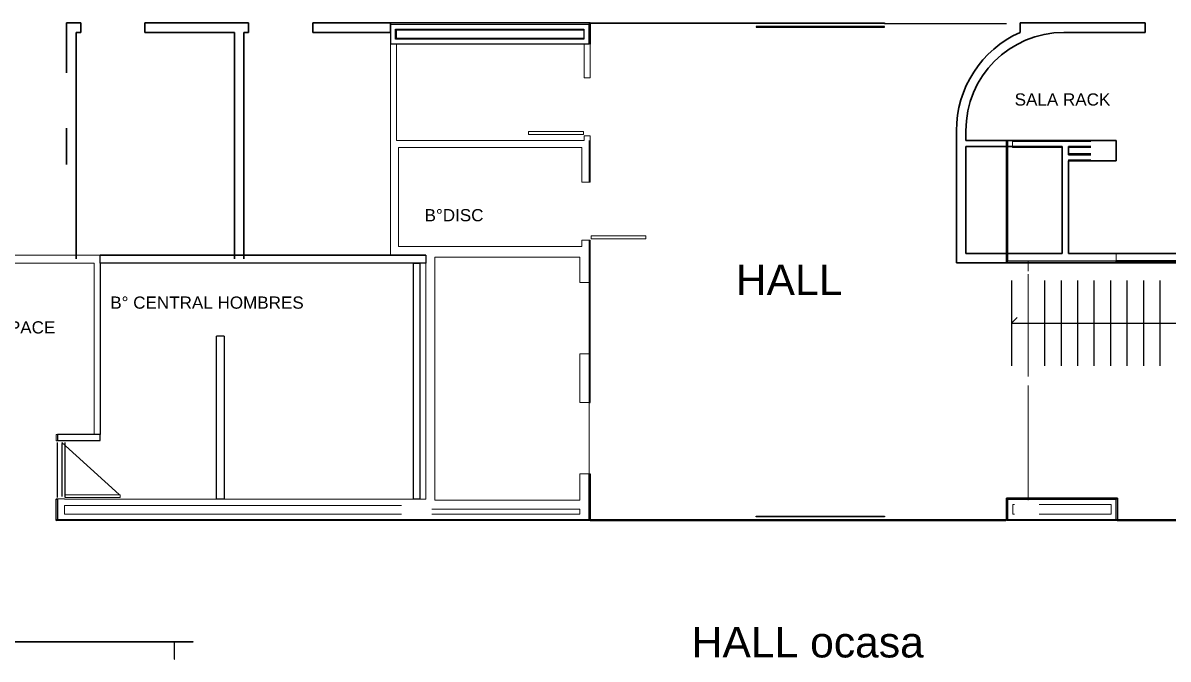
# Model space of a CAD drawing. Header units: millimetres. Extents: x 32.4 to 129.7, y 76.1 to 139.3.
# Drawn here: x 69.5 to 88.27, y 92.32 to 102.74 of the extents above; entities that cross this region are included whole.
import ezdxf

# ---------------------------------------------------------------- set-up
doc = ezdxf.new("R2010")
doc.units = ezdxf.units.MM
doc.linetypes.add('Hidden', pattern=[7.14375, 4.7625, -2.38125])
for name, color, linetype, lineweight in [('A-WALL-FULL', 7, 'Continuous', 13), ('Doors', 7, 'Continuous', 13), ('Panel', 7, 'Continuous', 13), ('proyeccion', 7, 'Hidden', 9)]:
    doc.layers.add(name, color=color, linetype=linetype, lineweight=lineweight)
for name, color, linetype in [('Lineas Proyecciones', 7, 'Hidden'), ('n carpinteria proyeccion', 7, 'Hidden'), ('n carpinteria vidrio', 7, 'Continuous'), ('n tabique', 7, 'Continuous'), ('n tabique revestimiento', 7, 'Continuous'), ('Sectores', 3, 'Continuous')]:
    doc.layers.add(name, color=color, linetype=linetype)
doc.layers.get('Doors').off()
doc.styles.add('MtXpl_Arial_Unicode_', font='ARIALUNI.ttf')

# ---------------------------------------------------------------- blocks, each defined once
blk = doc.blocks.new('Single - Plain Panel - Hollow Metal Frame - 900 x 2100 - Interior-1530265-PLANTA CONSTRUCTIVA - NIVEL 01')
at = {"layer": 'Panel', "color": 7, "lineweight": 18}
for p, q in [((-17.716535, -3.15748), (-15.966535, -3.15748)), ((-17.716535, -3.15748), (-17.716535, -38.590551)), ((-15.966535, -3.15748), (-15.966535, -38.590551)), ((-17.716535, -38.590551), (-15.966535, -38.590551))]:
    blk.add_line(p, q, dxfattribs=at)
blk = doc.blocks.new('Single - Plain Panel - Hollow Metal Frame - 900 x 2100 - Exterior-1530422-PLANTA CONSTRUCTIVA - NIVEL 01')
at = {"layer": 'Panel', "color": 7, "lineweight": 18}
for p, q in [((-17.716535, -3.15748), (-15.966535, -3.15748)), ((-17.716535, -3.15748), (-17.716535, -38.590551)), ((-15.966535, -3.15748), (-15.966535, -38.590551)), ((-17.716535, -38.590551), (-15.966535, -38.590551))]:
    blk.add_line(p, q, dxfattribs=at)
blk = doc.blocks.new('Single - Plain Panel - Hollow Metal Frame - 900 x 2100 - Interior-1587228-PLANTA CONSTRUCTIVA - NIVEL 01')
at = {"layer": 'Panel', "color": 7, "lineweight": 18}
for p, q in [((-17.716535, 37.901575), (-15.966535, 37.901575)), ((-17.716535, 2.468504), (-17.716535, 37.901575)), ((-15.966535, 2.468504), (-15.966535, 37.901575)), ((-17.716535, 2.468504), (-15.966535, 2.468504))]:
    blk.add_line(p, q, dxfattribs=at)
blk = doc.blocks.new('Interiors - 53_8406_000 - CoreShell_rvt-1-PLANTA CONSTRUCTIVA - NIVEL 01')
at = {"layer": 'A-WALL-FULL', "color": 7, "lineweight": 18}
for p, q in [((1704.331488, 1082.35447), (1700.39448, 1082.35447)), ((1700.39448, 1082.35447), (1700.39448, 1007.27573)), ((1829.324249, 1082.35447), (1704.331488, 1082.35447)), ((1829.324249, 1078.417463), (1829.324249, 1082.35447)), ((1704.331488, 1073.299352), (1704.331488, 1078.417463)), ((1704.331488, 1078.417463), (1825.387241, 1078.417463)), ((1825.387241, 1073.299352), (1704.331488, 1073.299352)), ((1825.387241, 1078.417463), (1825.387241, 1073.299352)), ((1829.324249, 1047.645809), (1829.324249, 1078.417463)), ((1704.331488, 1007.27573), (1704.331488, 1069.362344)), ((1704.331488, 1069.362344), (1825.387241, 1069.362344)), ((1825.387241, 1069.362344), (1825.387241, 1047.645809)), ((1825.387241, 1047.645809), (1829.324249, 1047.645809)), ((1700.39448, 1007.27573), (1700.39448, 938.968658)), ((1705.51259, 1007.27573), (1704.331488, 1007.27573)), ((1824.009288, 1007.27573), (1705.51259, 1007.27573)), ((1825.387241, 1007.27573), (1824.009288, 1007.27573)), ((1825.387241, 1010.212738), (1825.387241, 1007.27573)), ((1829.324249, 1010.212738), (1825.387241, 1010.212738)), ((1829.324249, 1007.27573), (1829.324249, 1010.212738)), ((1829.324249, 980.322989), (1829.324249, 1007.27573)), ((2152.362511, 1006.685179), (2101.772161, 1006.685179)), ((2101.772161, 1006.685179), (2101.772161, 1002.748171)), ((1705.51259, 938.968658), (1705.51259, 1002.748171)), ((1705.51259, 1002.748171), (1824.009288, 1002.748171)), ((1824.009288, 1002.748171), (1824.009288, 980.322989)), ((2101.772161, 1002.748171), (2133.858775, 1002.748171)), ((2133.858775, 1002.748171), (2133.858775, 934.4411)), ((2137.795783, 1002.748171), (2152.362511, 1002.748171)), ((2137.795783, 998.811163), (2137.795783, 1002.748171)), ((2152.362511, 998.811163), (2137.795783, 998.811163)), ((2137.795783, 934.4411), (2137.795783, 994.874155)), ((2137.795783, 994.874155), (2152.362511, 994.874155)), ((1824.009288, 980.322989), (1829.324249, 980.322989)), ((1700.39448, 938.968658), (1700.39448, 933.259982)), ((1723.228854, 938.968658), (1705.51259, 938.968658)), ((1729.134366, 938.968658), (1723.228854, 938.968658)), ((1822.631335, 938.968658), (1729.134366, 938.968658)), ((1824.009288, 938.968658), (1822.631335, 938.968658)), ((1824.009288, 942.889918), (1824.009288, 938.968658)), ((1829.324249, 942.889918), (1824.009288, 942.889918)), ((1829.324249, 938.968658), (1829.324249, 942.889918)), ((1829.324249, 915.598579), (1829.324249, 938.968658)), ((1700.39448, 933.259982), (1190.748337, 933.259982)), ((1729.134366, 775.189116), (1729.134366, 931.882044)), ((1729.134366, 931.882044), (1822.631335, 931.882044)), ((1822.631335, 931.882044), (1822.631335, 915.598579)), ((2133.858775, 934.4411), (2097.835154, 934.4411)), ((2097.835154, 934.4411), (2097.835154, 928.535589)), ((2168.701093, 934.4411), (2137.795783, 934.4411)), ((2168.701093, 928.535589), (2168.701093, 934.4411)), ((1383.268224, 928.141872), (1509.252476, 928.141872)), ((1509.252476, 928.141872), (1509.252476, 817.512186)), ((1513.189484, 928.141872), (1700.39448, 928.141872)), ((1513.189484, 817.512186), (1513.189484, 928.141872)), ((1700.39448, 928.141886), (1715.354838, 928.141886)), ((1715.354838, 928.141886), (1715.354838, 775.779902)), ((1719.291846, 775.779902), (1719.291846, 928.141886)), ((1719.291846, 928.141886), (1723.228854, 928.141886)), ((1723.228854, 928.141886), (1723.228854, 775.779902)), ((2097.835154, 928.535589), (2168.701093, 928.535589)), ((1822.631335, 915.598579), (1829.324249, 915.598579)), ((1588.100759, 880.897778), (1588.100759, 775.779902)), ((1593.218869, 880.897778), (1588.100759, 880.897778)), ((1593.218869, 775.779902), (1593.218869, 880.897778)), ((1822.631335, 869.598579), (1822.631335, 838.259982)), ((1829.324249, 869.598579), (1822.631335, 869.598579)), ((1829.324249, 838.259982), (1829.324249, 869.598579)), ((1822.631335, 838.259982), (1829.324249, 838.259982)), ((1484.843027, 817.512186), (1484.843027, 813.394075)), ((1490.157988, 817.512186), (1484.843027, 817.512186)), ((1484.843027, 813.394075), (1490.157988, 813.394075)), ((1509.252476, 817.512186), (1490.157988, 817.512186)), ((1490.157988, 813.394075), (1490.157988, 813.575178)), ((1490.157988, 813.575178), (1513.189484, 813.575178)), ((1513.189484, 813.575178), (1513.189484, 817.512186)), ((1822.631335, 792.259982), (1822.631335, 775.189116)), ((1829.324249, 792.259982), (1822.631335, 792.259982)), ((1829.324249, 766.133998), (1829.324249, 792.259982)), ((1484.843027, 775.961005), (1484.843027, 762.00014)), ((1490.157988, 775.961005), (1484.843027, 775.961005)), ((1490.157988, 775.779902), (1490.157988, 775.961005)), ((2165.354637, 776.567069), (2097.835153, 776.567069)), ((2097.835153, 776.567069), (2097.835153, 772.433211)), ((2169.488495, 776.567069), (2165.354637, 776.567069)), ((2169.488495, 766.133998), (2169.488495, 776.567069)), ((1588.100759, 775.779902), (1490.157988, 775.779902)), ((1490.157988, 771.842894), (1707.480823, 771.842894)), ((1490.157988, 766.133998), (1490.157988, 771.842894)), ((1715.354838, 775.779902), (1593.218869, 775.779902)), ((1723.228854, 775.779902), (1719.291846, 775.779902)), ((1727.165862, 769.283604), (1822.631335, 769.283604)), ((1822.631335, 775.189116), (1729.134366, 775.189116)), ((1822.631335, 769.283604), (1822.631335, 766.133998)), ((2097.835153, 772.433211), (2097.835153, 762.00014)), ((2101.969012, 772.433211), (2103.150114, 772.433211)), ((2101.969012, 766.133998), (2101.969012, 772.433211)), ((2118.898145, 772.433211), (2165.354637, 772.433211)), ((2165.354637, 772.433211), (2165.354637, 766.133998)), ((1484.843027, 762.00014), (1490.157988, 762.00014)), ((1707.480823, 766.133998), (1490.157988, 766.133998)), ((1490.157988, 762.00014), (1829.324249, 762.00014)), ((1822.631335, 766.133998), (1727.165862, 766.133998)), ((1829.324249, 762.00014), (1829.324249, 766.133998)), ((2097.835153, 762.00014), (2101.969012, 762.00014)), ((2103.150114, 766.133998), (2101.969012, 766.133998)), ((2101.969012, 762.00014), (2169.488495, 762.00014)), ((2165.354637, 766.133998), (2118.898145, 766.133998)), ((2169.488495, 762.00014), (2169.488495, 766.133998))]:
    blk.add_line(p, q, dxfattribs=at)
at = {"layer": 'Doors', "color": 250, "lineweight": 13, "rotation": 90}
for name, p in [('Single - Plain Panel - Hollow Metal Frame - 900 x 2100 - Interior-1587228-PLANTA CONSTRUCTIVA - NIVEL 01', (1827.355745, 1028.929274)), ('Single - Plain Panel - Hollow Metal Frame - 900 x 2100 - Exterior-1530422-PLANTA CONSTRUCTIVA - NIVEL 01', (1826.666768, 961.606453)), ('Single - Plain Panel - Hollow Metal Frame - 900 x 2100 - Interior-1530265-PLANTA CONSTRUCTIVA - NIVEL 01', (1487.500508, 794.67754))]:
    blk.add_blockref(name, p, dxfattribs=at)

msp = doc.modelspace()

# ---------------------------------------------------------------- linework, layer by layer
at = {"layer": 'A-WALL-FULL', "lineweight": 35}
for p, q in [((70.444473, 102.742442), (70.213498, 102.742442)), ((70.213498, 102.742442), (70.213498, 101.92306)), ((70.444473, 102.587667), (70.444473, 102.742442)), ((73.19662, 102.742442), (71.495273, 102.742442)), ((71.495273, 102.742442), (71.495273, 102.587667)), ((73.19662, 102.587667), (73.19662, 102.742442)), ((75.52042, 102.742442), (74.24742, 102.742442)), ((74.24742, 102.742442), (74.24742, 102.587667)), ((75.52042, 102.587667), (75.52042, 102.742442)), ((87.887748, 102.742442), (85.838873, 102.742442)), ((85.838873, 102.742442), (85.838873, 102.587667)), ((87.887748, 102.587667), (87.887748, 102.742442)), ((70.368273, 102.587667), (70.444473, 102.587667)), ((70.368273, 98.874215), (70.368273, 102.587667)), ((71.495273, 102.587667), (72.965645, 102.587667)), ((72.965645, 102.587667), (72.965645, 98.874215)), ((73.12042, 102.587667), (73.19662, 102.587667)), ((73.12042, 98.874215), (73.12042, 102.587667)), ((74.24742, 102.587667), (75.52042, 102.587667)), ((85.838873, 102.587667), (85.839623, 102.587667)), ((86.556553, 102.587667), (87.887748, 102.587667)), ((70.213498, 101.01621), (70.213498, 100.42306)), ((84.795665, 100.975217), (84.795665, 98.810668)), ((84.95044, 100.815442), (84.95044, 100.975217)), ((87.415408, 100.815442), (84.95044, 100.815442)), ((87.415408, 100.480442), (87.415408, 100.815442)), ((84.95044, 100.715442), (86.530413, 100.715442)), ((84.95044, 98.965443), (84.95044, 100.715442)), ((86.530413, 100.715442), (86.530413, 98.965443)), ((86.630413, 100.715442), (87.000408, 100.715442)), ((86.630413, 100.580442), (86.630413, 100.715442)), ((87.000408, 100.580442), (86.630413, 100.580442)), ((86.630413, 98.965443), (86.630413, 100.480442)), ((86.630413, 100.480442), (87.415408, 100.480442)), ((86.530413, 98.965443), (84.95044, 98.965443)), ((89.014748, 98.965443), (86.630413, 98.965443)), ((84.795665, 98.810668), (90.555413, 98.810668))]:
    msp.add_line(p, q, dxfattribs=at)
for radius, start in [(1.767237, 114.159068), (1.612462, 90.225605)]:
    msp.add_arc((86.562902, 100.975217), radius, start, 180, dxfattribs=at)
at = {"layer": 'Lineas Proyecciones', "linetype": 'Hidden', "ltscale": 80}
msp.add_line((83.615413, 102.732442), (85.615413, 102.732442), dxfattribs=at)
at = {"layer": 'Lineas Proyecciones', "linetype": 'Hidden', "ltscale": 150}
for p, q in [((85.700413, 98.522942), (85.700413, 97.122942)), ((86.240413, 98.522942), (86.240413, 97.122942)), ((86.510413, 98.522942), (86.510413, 97.122942)), ((86.780413, 98.522942), (86.780413, 97.122942)), ((87.050413, 98.522942), (87.050413, 97.122942)), ((87.320413, 98.522942), (87.320413, 97.122942)), ((87.590413, 98.522942), (87.590413, 97.122942)), ((87.860413, 98.522942), (87.860413, 97.122942)), ((88.130413, 98.522942), (88.130413, 97.122942)), ((85.7942, 97.916729), (85.700413, 97.822942)), ((85.700413, 97.822942), (88.780413, 97.822942))]:
    msp.add_line(p, q, dxfattribs=at)
at = {"layer": 'n carpinteria proyeccion'}
for p, q in [((70.057913, 95.865448), (70.057913, 94.965448)), ((70.137913, 95.865448), (71.077913, 95.015448)), ((70.137913, 95.850448), (70.137913, 94.980448)), ((70.187913, 94.965448), (70.187913, 95.865448))]:
    msp.add_line(p, q, dxfattribs=at)
at = {"layer": 'n carpinteria vidrio'}
for p, q in [((78.795236, 102.742442), (75.520418, 102.742442)), ((75.520418, 102.722442), (75.520418, 102.392442)), ((75.520418, 102.722442), (78.775236, 102.722442)), ((75.520418, 102.722442), (78.775236, 102.722442)), ((78.775236, 102.722442), (78.795236, 102.742442)), ((78.795236, 102.742442), (83.615413, 102.742442)), ((78.795236, 102.732442), (78.795236, 102.742442)), ((83.615413, 102.732442), (78.795236, 102.732442)), ((83.615413, 102.682442), (81.515413, 102.682442)), ((81.515413, 102.682442), (81.515413, 102.672442)), ((81.515413, 102.672442), (83.615413, 102.672442)), ((83.615413, 102.742442), (83.615413, 102.732442)), ((83.615413, 102.672442), (83.615413, 102.682442)), ((75.605418, 102.477442), (75.605418, 102.637442)), ((75.605418, 102.637442), (78.690236, 102.637442)), ((78.690236, 102.477442), (75.605418, 102.477442)), ((78.690236, 102.637442), (78.690236, 102.477442)), ((78.775236, 102.392442), (75.520418, 102.392442)), ((90.555413, 98.845443), (87.415408, 98.845443)), ((87.415408, 98.845443), (87.415408, 98.835443)), ((87.415408, 98.835443), (90.555413, 98.835443)), ((85.603809, 94.595442), (78.795236, 94.595442)), ((78.795236, 94.595442), (78.795236, 94.585442)), ((81.515413, 94.655442), (83.615413, 94.655442)), ((81.515413, 94.645442), (81.515413, 94.655442)), ((83.615413, 94.645442), (81.515413, 94.645442)), ((83.615413, 94.655442), (83.615413, 94.645442)), ((85.603809, 94.585442), (85.603809, 94.595442)), ((90.575413, 94.595442), (87.435408, 94.595442)), ((87.435408, 94.595442), (87.435408, 94.585442)), ((78.795236, 94.585442), (85.603809, 94.585442)), ((87.435408, 94.585442), (90.575413, 94.585442)), ((68.079196, 92.605442), (72.284196, 92.605442)), ((72.284196, 92.595442), (68.079196, 92.595442)), ((71.984196, 92.595442), (71.974196, 92.595442)), ((71.974196, 92.595442), (71.974196, 92.315417)), ((71.984196, 92.315417), (71.984196, 92.595442)), ((72.284196, 92.605442), (72.284196, 92.595442)), ((71.974196, 92.315417), (71.984196, 92.315417))]:
    msp.add_line(p, q, dxfattribs=at)
msp.add_lwpolyline([(87.415408, 98.835443), (90.555413, 98.835443), (90.555413, 98.845443), (87.415408, 98.845443)], close=True, dxfattribs=at)
at = {"layer": 'n tabique'}
for p, q in [((76.100413, 98.935442), (70.765413, 98.935442)), ((70.765413, 98.935442), (76.100413, 98.935442)), ((70.765413, 98.805442), (70.765413, 98.935442)), ((76.100413, 98.935442), (76.100413, 98.805442)), ((76.100413, 98.805442), (70.765413, 98.805442)), ((70.765413, 98.805442), (70.765413, 95.995448)), ((76.100413, 98.805442), (70.765413, 98.805442)), ((75.900413, 98.805442), (76.000413, 98.805442)), ((75.900413, 94.935442), (75.900413, 98.805442)), ((76.000413, 98.805442), (76.000413, 94.935442)), ((72.66816, 94.935448), (72.66816, 97.605442)), ((72.79816, 97.605442), (72.66816, 97.605442)), ((72.79816, 97.605442), (72.79816, 94.935448)), ((70.765413, 95.995448), (70.065413, 95.995448)), ((70.065413, 95.995448), (70.065413, 95.895448)), ((70.765413, 95.995448), (70.665413, 95.995448)), ((70.765413, 95.895448), (70.765413, 95.995448)), ((70.065413, 95.895448), (70.765413, 95.895448)), ((72.79816, 94.935448), (72.66816, 94.935448)), ((76.000413, 94.935442), (75.900413, 94.935442))]:
    msp.add_line(p, q, dxfattribs=at)
at = {"layer": 'n tabique revestimiento'}
for p, q in [((78.775236, 102.722442), (78.795236, 102.742442)), ((78.775236, 102.392442), (78.775236, 102.722442)), ((78.795236, 102.742442), (78.795236, 102.392442)), ((78.775236, 100.815442), (78.775236, 100.135443)), ((78.795236, 100.135443), (78.795236, 100.815442)), ((85.615413, 98.815443), (85.615413, 100.815442)), ((85.635413, 100.815442), (85.635413, 98.835443)), ((78.775236, 100.135443), (78.795236, 100.135443)), ((78.795236, 99.175443), (78.775408, 99.175443)), ((78.775408, 99.175443), (78.775408, 98.487043)), ((78.795236, 98.487043), (78.795236, 99.175443)), ((70.765413, 98.935442), (70.785413, 98.935442)), ((85.635413, 98.835443), (85.615413, 98.815443)), ((85.635413, 98.835443), (85.615413, 98.815443)), ((85.615413, 98.815443), (87.415408, 98.815443)), ((87.415408, 98.835443), (85.635413, 98.835443)), ((87.415408, 98.815443), (87.415408, 98.835443)), ((78.775408, 98.486843), (78.775408, 96.522442)), ((78.795236, 96.522442), (78.795236, 98.486843)), ((78.795236, 97.318443), (78.775408, 97.318443)), ((78.775408, 96.522442), (78.795236, 96.522442)), ((78.775236, 94.605442), (78.775408, 95.354042)), ((78.775408, 95.354042), (78.795236, 95.354042)), ((78.795236, 95.354042), (78.795236, 94.585442)), ((70.045413, 94.585442), (70.045413, 94.935448)), ((70.045413, 94.935448), (70.065413, 94.935448)), ((70.065413, 94.935448), (70.065413, 94.605442)), ((85.615413, 94.585442), (85.615413, 94.955442)), ((85.615413, 94.955442), (85.635413, 94.935442)), ((87.435408, 94.955442), (85.615413, 94.955442)), ((85.615413, 94.955442), (85.635413, 94.935442)), ((85.635413, 94.935442), (85.635413, 94.605442)), ((85.635413, 94.935442), (87.415408, 94.935442)), ((87.415408, 94.935442), (87.435408, 94.955442)), ((87.415408, 94.935442), (87.435408, 94.955442)), ((87.415408, 94.605442), (87.415408, 94.935442)), ((87.435408, 94.955442), (87.435408, 94.585442)), ((70.045413, 94.585442), (70.065413, 94.605442)), ((70.065413, 94.605442), (70.045413, 94.585442)), ((70.065413, 94.605442), (78.775236, 94.605442)), ((70.065413, 94.605442), (70.065413, 94.605442)), ((78.775236, 94.605442), (78.795236, 94.585442)), ((78.795236, 94.585442), (78.775236, 94.605442)), ((85.635413, 94.605442), (85.615413, 94.585442)), ((85.615413, 94.585442), (85.635413, 94.605442)), ((85.635413, 94.605442), (87.415408, 94.605442)), ((87.415408, 94.605442), (87.435408, 94.585442)), ((87.435408, 94.585442), (87.415408, 94.605442)), ((78.795236, 94.585442), (70.045413, 94.585442)), ((87.435408, 94.585442), (85.615413, 94.585442))]:
    msp.add_line(p, q, dxfattribs=at)
at = {"layer": 'proyeccion'}
for p, q in [((85.970413, 98.673342), (85.970413, 98.835443)), ((85.970413, 96.948342), (85.970413, 98.622542)), ((85.970413, 94.920442), (85.970413, 96.797942)), ((78.775236, 96.522442), (78.775236, 95.354042))]:
    msp.add_line(p, q, dxfattribs=at)

# ---------------------------------------------------------------- block references
at = {"lineweight": 5, "xscale": 0.0254, "yscale": 0.0254, "zscale": 0.0254}
msp.add_blockref('Interiors - 53_8406_000 - CoreShell_rvt-1-PLANTA CONSTRUCTIVA - NIVEL 01', (32.3304, 75.230639), dxfattribs=at)

# ---------------------------------------------------------------- texts
at = {"layer": 'Sectores', "color": 7, "style": 'MtXpl_Arial_Unicode_'}
msp.add_text('SALA RACK', height=0.2, dxfattribs=at).set_placement((85.750399, 101.387362))
at = {"layer": 'Sectores', "style": 'MtXpl_Arial_Unicode_'}
for s, height, p in [('B°DISC', 0.2, (76.080756, 99.490933)), ('HALL', 0.5, (81.180756, 98.280219)), ('B° CENTRAL HOMBRES', 0.2, (70.92983, 98.058393)), ('COPYSPACE', 0.2, (68.290148, 97.652044)), ('HALL ocasa', 0.5, (80.457421, 92.342403))]:
    msp.add_text(s, height=height, dxfattribs=at).set_placement(p)

doc.saveas('drawing.dxf')
